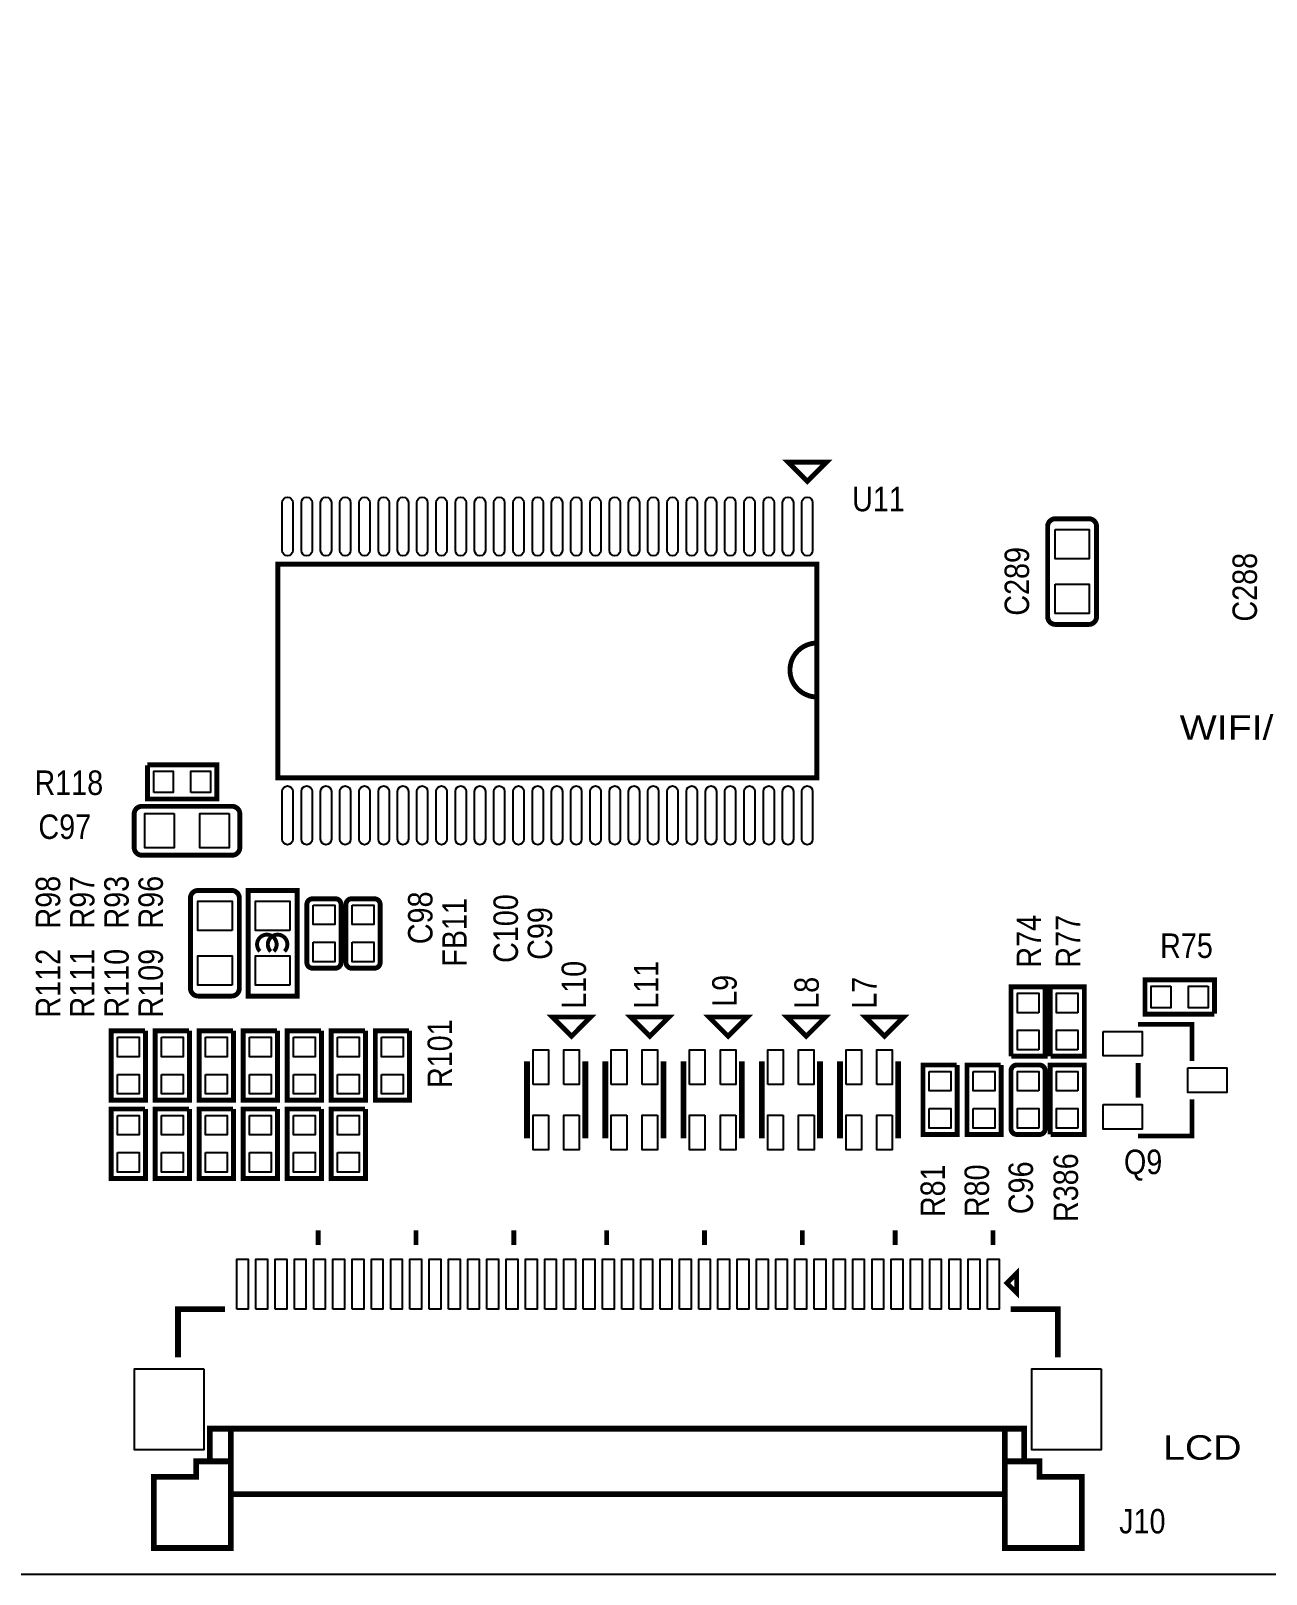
# Model space of a CAD drawing. Extents: x 0 to 228, y 0 to 175.
# Drawn here: x 112.53 to 144.61, y 0 to 40.08 of the extents above; entities that cross this region are included whole.
import ezdxf
from ezdxf.enums import TextEntityAlignment as Align

# ---------------------------------------------------------------- set-up
doc = ezdxf.new("R2010")
doc.units = 0
for name, color, linetype in [('BG_OUTLINE', 253, 'CONTINUOUS'), ('BG_SILKSCREEN_TOP', 85, 'CONTINUOUS'), ('PG_SILKSCREEN_TOP', 253, 'CONTINUOUS'), ('PIN_TOP', 142, 'CONTINUOUS'), ('RD_SILKSCREEN_TOP', 142, 'CONTINUOUS')]:
    doc.layers.add(name, color=color, linetype=linetype)

msp = doc.modelspace()

# ---------------------------------------------------------------- linework, layer by layer
at = {"layer": 'BG_OUTLINE'}
msp.add_lwpolyline([(3.048, 0), (224.952052, 0, 0.414214), (228.000052, 3.048), (228.000052, 168.95191, 0.414217), (224.952052, 171.99991), (3.048, 171.99991, 0.414214), (0, 168.95191), (0, 3.048, 0.414214), (3.048, 0)], format="xyb", dxfattribs=at)
at = {"layer": 'PG_SILKSCREEN_TOP'}
for points, const_width in [([(133.19506, 28.879038), (132.195062, 28.879038), (132.694934, 28.378912), (133.19506, 28.879038)], 0.127), ([(132.945124, 26.028904), (132.945124, 20.678902), (118.944898, 20.678902), (118.944898, 26.229056), (132.945124, 26.229056), (132.945124, 26.028904)], 0.127), ([(115.557046, 21.017992), (117.360954, 21.017992), (117.360954, 20.130008), (115.557046, 20.130008), (115.557046, 21.006054)], 0.127), ([(118.509034, 15.011908), (118.175024, 15.011908), (118.175024, 15.329916), (118.175024, 17.755108), (119.445024, 17.755108), (119.445024, 15.011908), (118.50497, 15.011908)], 0.127), ([(137.986008, 13.449046), (137.986008, 15.252954), (138.873992, 15.252954), (138.873992, 13.449046), (137.997946, 13.449046)], 0.127), ([(139.002008, 13.449046), (139.002008, 15.252954), (139.889992, 15.252954), (139.889992, 13.449046), (139.013946, 13.449046)], 0.127), ([(143.268954, 14.542008), (141.465046, 14.542008), (141.465046, 15.431008), (143.268954, 15.431008), (143.268954, 14.553946)], 0.127), ([(126.073408, 14.46911), (127.073406, 14.46911), (126.573534, 13.968984), (126.073408, 14.46911)], 0.127), ([(128.105408, 14.46911), (129.105406, 14.46911), (128.605534, 13.968984), (128.105408, 14.46911)], 0.127), ([(130.137408, 14.46911), (131.137406, 14.46911), (130.637534, 13.968984), (130.137408, 14.46911)], 0.127), ([(132.169408, 14.46911), (133.169406, 14.46911), (132.669534, 13.968984), (132.169408, 14.46911)], 0.127), ([(134.201408, 14.46911), (135.201406, 14.46911), (134.701534, 13.968984), (134.201408, 14.46911)], 0.127), ([(115.505992, 14.109954), (115.505992, 12.306046), (114.618008, 12.306046), (114.618008, 14.109954), (115.494054, 14.109954)], 0.127), ([(116.650008, 14.109954), (116.650008, 12.306046), (115.761008, 12.306046), (115.761008, 14.109954), (116.637054, 14.109954)], 0.127), ([(117.791992, 14.109954), (117.791992, 12.306046), (116.904008, 12.306046), (116.904008, 14.109954), (117.780054, 14.109954)], 0.127), ([(118.936008, 14.109954), (118.936008, 12.306046), (118.045992, 12.306046), (118.045992, 14.109954), (118.923054, 14.109954)], 0.127), ([(120.077992, 14.109954), (120.077992, 12.306046), (119.190008, 12.306046), (119.190008, 14.109954), (120.066054, 14.109954)], 0.127), ([(121.222008, 14.109954), (121.222008, 12.306046), (120.331992, 12.306046), (120.331992, 14.109954), (121.209054, 14.109954)], 0.127), ([(122.365008, 14.109954), (122.365008, 12.306046), (121.476008, 12.306046), (121.476008, 14.109954), (122.352054, 14.109954)], 0.127), ([(142.686024, 13.327126), (142.686024, 14.277086), (141.285976, 14.277086)], 0.127), ([(125.417072, 13.318998), (125.417072, 11.319002)], 0.150114), ([(126.929896, 13.318998), (126.929896, 11.319002)], 0.150114), ([(127.449072, 13.318998), (127.449072, 11.319002)], 0.150114), ([(128.961896, 13.318998), (128.961896, 11.319002)], 0.150114), ([(129.481072, 13.318998), (129.481072, 11.319002)], 0.150114), ([(130.993896, 13.318998), (130.993896, 11.319002)], 0.150114), ([(131.513072, 13.318998), (131.513072, 11.319002)], 0.150114), ([(133.025896, 13.318998), (133.025896, 11.319002)], 0.150114), ([(133.545072, 13.318998), (133.545072, 11.319002)], 0.150114), ([(135.057896, 13.318998), (135.057896, 11.319002)], 0.150114), ([(136.587992, 13.220954), (136.587992, 11.417046), (135.700008, 11.417046), (135.700008, 13.220954), (136.576054, 13.220954)], 0.127), ([(137.732008, 13.220954), (137.732008, 11.417046), (136.841992, 11.417046), (136.841992, 13.220954), (137.719054, 13.220954)], 0.127), ([(139.002008, 11.417046), (139.002008, 13.220954), (139.889992, 13.220954), (139.889992, 11.417046), (139.013946, 11.417046)], 0.127), ([(141.285976, 13.277088), (141.285976, 12.376912)], 0.127), ([(115.505992, 12.077954), (115.505992, 10.274046), (114.618008, 10.274046), (114.618008, 12.077954), (115.494054, 12.077954)], 0.127), ([(116.650008, 12.077954), (116.650008, 10.274046), (115.761008, 10.274046), (115.761008, 12.077954), (116.637054, 12.077954)], 0.127), ([(117.791992, 12.077954), (117.791992, 10.274046), (116.904008, 10.274046), (116.904008, 12.077954), (117.780054, 12.077954)], 0.127), ([(118.936008, 12.077954), (118.936008, 10.274046), (118.045992, 10.274046), (118.045992, 12.077954), (118.923054, 12.077954)], 0.127), ([(120.077992, 12.077954), (120.077992, 10.274046), (119.190008, 10.274046), (119.190008, 12.077954), (120.066054, 12.077954)], 0.127), ([(121.222008, 12.077954), (121.222008, 10.274046), (120.331992, 10.274046), (120.331992, 12.077954), (121.209054, 12.077954)], 0.127), ([(142.686024, 12.326874), (142.686024, 11.376914), (141.285976, 11.376914)], 0.127), ([(119.992902, 8.545068), (119.992902, 8.926068)], 0.127), ([(122.532902, 8.545068), (122.532902, 8.926068)], 0.127), ([(125.072902, 8.545068), (125.072902, 8.926068)], 0.127), ([(127.485902, 8.545068), (127.485902, 8.926068)], 0.127), ([(130.025902, 8.545068), (130.025902, 8.926068)], 0.127), ([(132.565902, 8.545068), (132.565902, 8.926068)], 0.127), ([(134.978902, 8.545068), (134.978902, 8.926068)], 0.127), ([(137.518902, 8.545068), (137.518902, 8.926068)], 0.127), ([(138.13409, 7.558024), (138.13409, 7.304024), (137.88009, 7.558024), (138.13409, 7.812024), (138.13409, 7.431024)], 0.127), ([(117.576092, 6.879082), (116.35105, 6.879082), (116.35105, 5.629148)], 0.150114), ([(137.975848, 6.879082), (139.20089, 6.879082), (139.20089, 5.629148)], 0.150114), ([(137.825988, 2.929128), (137.825988, 3.779012), (117.176042, 3.779012), (117.176042, 2.929128)], 0.150114), ([(117.725952, 2.929128), (117.725952, 3.779012)], 0.150114), ([(137.825988, 3.779012), (138.32586, 3.779012), (138.32586, 2.929128)], 0.150114), ([(116.82603, 2.929128), (116.82603, 2.529078), (115.725956, 2.529078), (115.725956, 0.678942), (117.725952, 0.678942), (117.725952, 2.929128), (116.82603, 2.929128)], 0.150114), ([(139.825984, 2.529078), (139.825984, 0.678942), (137.825988, 0.678942), (137.825988, 2.929128), (138.72591, 2.929128), (138.72591, 2.529078), (139.825984, 2.529078)], 0.150114), ([(137.825988, 2.07899), (117.725952, 2.07899)], 0.150114)]:
    msp.add_lwpolyline(points, dxfattribs=dict(at, const_width=const_width))
for points, const_width in [([(140.208, 27.206956), (140.208, 24.863044, -0.414181), (140.008102, 24.662892), (139.137898, 24.662892, -0.414181), (138.938, 24.863044), (138.938, 27.206956, -0.414181), (139.137898, 27.407108), (140.008102, 27.407108, -0.414181), (140.208, 27.206956)], 0.127), ([(132.945124, 24.179022, 1), (132.945124, 22.778974)], 0.127), ([(117.757956, 18.669), (115.414044, 18.669, -0.4138), (115.213892, 18.868898), (115.213892, 19.739102, -0.41379), (115.414044, 19.939), (117.757956, 19.939, -0.413782), (117.958108, 19.739102), (117.958108, 18.868898, -0.413792), (117.757956, 18.669)], 0.127), ([(116.6749, 15.21206), (116.6749, 17.554956, -0.414842), (116.875052, 17.755108), (117.745002, 17.755108, -0.41468), (117.9449, 17.554956), (117.9449, 15.21206, -0.414104), (117.745002, 15.011908), (116.875052, 15.011908, -0.414266), (116.6749, 15.21206)], 0.127), ([(120.587008, 17.389094), (120.587008, 16.839946), (120.587008, 16.434054), (120.587008, 15.884906, -0.415157), (120.435878, 15.735046), (119.848122, 15.735046, -0.414492), (119.698008, 15.884906), (119.698008, 17.389094, -0.414492), (119.848122, 17.538954), (120.435878, 17.538954, -0.415157), (120.587008, 17.389094)], 0.127), ([(121.601992, 17.389094), (121.601992, 16.839946), (121.601992, 16.434054), (121.601992, 15.884906, -0.414492), (121.451878, 15.735046), (120.864122, 15.735046, -0.414492), (120.714008, 15.884906), (120.714008, 17.389094, -0.414492), (120.864122, 17.538954), (121.451878, 17.538954, -0.414492), (121.601992, 17.389094)], 0.127), ([(118.480078, 16.172942, -2.414473), (118.83898, 16.172942)], 0.102108), ([(118.75897, 16.172942, -2.412864), (119.118126, 16.172942)], 0.102108), ([(137.986008, 11.566906), (137.986008, 12.116054), (137.986008, 12.521946), (137.986008, 13.071094, -0.414492), (138.136122, 13.220954), (138.723878, 13.220954, -0.414492), (138.873992, 13.071094), (138.873992, 11.566906, -0.414492), (138.723878, 11.417046), (138.136122, 11.417046, -0.414492), (137.986008, 11.566906)], 0.127)]:
    msp.add_lwpolyline(points, format="xyb", dxfattribs=dict(at, const_width=const_width))
at = {"layer": 'PIN_TOP'}
for points in [[(119.33428, 27.827478), (119.33428, 26.58237, -1), (119.055388, 26.58237), (119.055388, 27.827478, -1)], [(119.834406, 27.827478), (119.834406, 26.58237, -1), (119.555514, 26.58237), (119.555514, 27.827478, -1)], [(120.334278, 27.827478), (120.334278, 26.58237, -1), (120.055386, 26.58237), (120.055386, 27.827478, -1)], [(120.834404, 27.827478), (120.834404, 26.58237, -1), (120.555512, 26.58237), (120.555512, 27.827478, -1)], [(121.334276, 27.827478), (121.334276, 26.58237, -1), (121.055384, 26.58237), (121.055384, 27.827478, -1)], [(121.834402, 27.827478), (121.834402, 26.58237, -1), (121.55551, 26.58237), (121.55551, 27.827478, -1)], [(122.334274, 27.827478), (122.334274, 26.58237, -1), (122.055382, 26.58237), (122.055382, 27.827478, -1)], [(122.8344, 27.827478), (122.8344, 26.58237, -1), (122.555508, 26.58237), (122.555508, 27.827478, -1)], [(123.334272, 27.827478), (123.334272, 26.58237, -1), (123.05538, 26.58237), (123.05538, 27.827478, -1)], [(123.834398, 27.827478), (123.834398, 26.58237, -1), (123.555506, 26.58237), (123.555506, 27.827478, -1)], [(124.33427, 27.827478), (124.33427, 26.58237, -1), (124.055378, 26.58237), (124.055378, 27.827478, -1)], [(124.834396, 27.827478), (124.834396, 26.58237, -1), (124.555504, 26.58237), (124.555504, 27.827478, -1)], [(125.334268, 27.827478), (125.334268, 26.58237, -1), (125.055376, 26.58237), (125.055376, 27.827478, -1)], [(125.834394, 27.827478), (125.834394, 26.58237, -1), (125.555502, 26.58237), (125.555502, 27.827478, -1)], [(126.334266, 27.827478), (126.334266, 26.58237, -1), (126.055374, 26.58237), (126.055374, 27.827478, -1)], [(126.834392, 27.827478), (126.834392, 26.58237, -1), (126.5555, 26.58237), (126.5555, 27.827478, -1)], [(127.334264, 27.827478), (127.334264, 26.58237, -1), (127.055372, 26.58237), (127.055372, 27.827478, -1)], [(127.83439, 27.827478), (127.83439, 26.58237, -1), (127.555498, 26.58237), (127.555498, 27.827478, -1)], [(128.334262, 27.827478), (128.334262, 26.58237, -1), (128.05537, 26.58237), (128.05537, 27.827478, -1)], [(128.834388, 27.827478), (128.834388, 26.58237, -1), (128.555496, 26.58237), (128.555496, 27.827478, -1)], [(129.33426, 27.827478), (129.33426, 26.58237, -1), (129.055368, 26.58237), (129.055368, 27.827478, -1)], [(129.834386, 27.827478), (129.834386, 26.58237, -1), (129.555494, 26.58237), (129.555494, 27.827478, -1)], [(130.334258, 27.827478), (130.334258, 26.58237, -1), (130.055366, 26.58237), (130.055366, 27.827478, -1)], [(130.834384, 27.827478), (130.834384, 26.58237, -1), (130.555492, 26.58237), (130.555492, 27.827478, -1)], [(131.334256, 27.827478), (131.334256, 26.58237, -1), (131.055364, 26.58237), (131.055364, 27.827478, -1)], [(131.834382, 27.827478), (131.834382, 26.58237, -1), (131.55549, 26.58237), (131.55549, 27.827478, -1)], [(132.334254, 27.827478), (132.334254, 26.58237, -1), (132.055362, 26.58237), (132.055362, 27.827478, -1)], [(132.83438, 27.827478), (132.83438, 26.58237, -1), (132.555488, 26.58237), (132.555488, 27.827478, -1)], [(119.33428, 20.32762), (119.33428, 19.082512, -1), (119.055388, 19.082512), (119.055388, 20.32762, -1)], [(119.834406, 20.32762), (119.834406, 19.082512, -1), (119.555514, 19.082512), (119.555514, 20.32762, -1)], [(120.334278, 20.32762), (120.334278, 19.082512, -1), (120.055386, 19.082512), (120.055386, 20.32762, -1)], [(120.834404, 20.32762), (120.834404, 19.082512, -1), (120.555512, 19.082512), (120.555512, 20.32762, -1)], [(121.334276, 20.32762), (121.334276, 19.082512, -1), (121.055384, 19.082512), (121.055384, 20.32762, -1)], [(121.834402, 20.32762), (121.834402, 19.082512, -1), (121.55551, 19.082512), (121.55551, 20.32762, -1)], [(122.334274, 20.32762), (122.334274, 19.082512, -1), (122.055382, 19.082512), (122.055382, 20.32762, -1)], [(122.8344, 20.32762), (122.8344, 19.082512, -1), (122.555508, 19.082512), (122.555508, 20.32762, -1)], [(123.334272, 20.32762), (123.334272, 19.082512, -1), (123.05538, 19.082512), (123.05538, 20.32762, -1)], [(123.834398, 20.32762), (123.834398, 19.082512, -1), (123.555506, 19.082512), (123.555506, 20.32762, -1)], [(124.33427, 20.32762), (124.33427, 19.082512, -1), (124.055378, 19.082512), (124.055378, 20.32762, -1)], [(124.834396, 20.32762), (124.834396, 19.082512, -1), (124.555504, 19.082512), (124.555504, 20.32762, -1)], [(125.334268, 20.32762), (125.334268, 19.082512, -1), (125.055376, 19.082512), (125.055376, 20.32762, -1)], [(125.834394, 20.32762), (125.834394, 19.082512, -1), (125.555502, 19.082512), (125.555502, 20.32762, -1)], [(126.334266, 20.32762), (126.334266, 19.082512, -1), (126.055374, 19.082512), (126.055374, 20.32762, -1)], [(126.834392, 20.32762), (126.834392, 19.082512, -1), (126.5555, 19.082512), (126.5555, 20.32762, -1)], [(127.334264, 20.32762), (127.334264, 19.082512, -1), (127.055372, 19.082512), (127.055372, 20.32762, -1)], [(127.83439, 20.32762), (127.83439, 19.082512, -1), (127.555498, 19.082512), (127.555498, 20.32762, -1)], [(128.334262, 20.32762), (128.334262, 19.082512, -1), (128.05537, 19.082512), (128.05537, 20.32762, -1)], [(128.834388, 20.32762), (128.834388, 19.082512, -1), (128.555496, 19.082512), (128.555496, 20.32762, -1)], [(129.33426, 20.32762), (129.33426, 19.082512, -1), (129.055368, 19.082512), (129.055368, 20.32762, -1)], [(129.834386, 20.32762), (129.834386, 19.082512, -1), (129.555494, 19.082512), (129.555494, 20.32762, -1)], [(130.334258, 20.32762), (130.334258, 19.082512, -1), (130.055366, 19.082512), (130.055366, 20.32762, -1)], [(130.834384, 20.32762), (130.834384, 19.082512, -1), (130.555492, 19.082512), (130.555492, 20.32762, -1)], [(131.334256, 20.32762), (131.334256, 19.082512, -1), (131.055364, 19.082512), (131.055364, 20.32762, -1)], [(131.834382, 20.32762), (131.834382, 19.082512, -1), (131.55549, 19.082512), (131.55549, 20.32762, -1)], [(132.334254, 20.32762), (132.334254, 19.082512, -1), (132.055362, 19.082512), (132.055362, 20.32762, -1)], [(132.83438, 20.32762), (132.83438, 19.082512, -1), (132.555488, 19.082512), (132.555488, 20.32762, -1)]]:
    msp.add_lwpolyline(points, format="xyb", close=True, dxfattribs=at)
for points in [[(139.1285, 27.126946), (140.0175, 27.126946), (140.0175, 26.364946), (139.1285, 26.364946)], [(139.1285, 25.705054), (140.0175, 25.705054), (140.0175, 24.943054), (139.1285, 24.943054)], [(115.721892, 20.294346), (115.721892, 20.8534), (116.229892, 20.8534), (116.229892, 20.294346)], [(116.688108, 20.294346), (116.688108, 20.8534), (117.196108, 20.8534), (117.196108, 20.294346)], [(116.256054, 19.7485), (116.256054, 18.8595), (115.494054, 18.8595), (115.494054, 19.7485)], [(117.677946, 19.7485), (117.677946, 18.8595), (116.915946, 18.8595), (116.915946, 19.7485)], [(117.7544, 16.713962), (116.8654, 16.713962), (116.8654, 17.475962), (117.7544, 17.475962)], [(119.254524, 16.713962), (118.365524, 16.713962), (118.365524, 17.475962), (119.254524, 17.475962)], [(119.862473, 17.374108), (120.421527, 17.374108), (120.421527, 16.866108), (119.862473, 16.866108)], [(120.878473, 17.374108), (121.437527, 17.374108), (121.437527, 16.866108), (120.878473, 16.866108)], [(117.7544, 15.29207), (116.8654, 15.29207), (116.8654, 16.05407), (117.7544, 16.05407)], [(119.254524, 15.29207), (118.365524, 15.29207), (118.365524, 16.05407), (119.254524, 16.05407)], [(119.862473, 16.407892), (120.421527, 16.407892), (120.421527, 15.899892), (119.862473, 15.899892)], [(120.878473, 16.407892), (121.437527, 16.407892), (121.437527, 15.899892), (120.878473, 15.899892)], [(142.137892, 15.265527), (142.137892, 14.706473), (141.629892, 14.706473), (141.629892, 15.265527)], [(143.104108, 15.265527), (143.104108, 14.706473), (142.596108, 14.706473), (142.596108, 15.265527)], [(138.709527, 14.580108), (138.150473, 14.580108), (138.150473, 15.088108), (138.709527, 15.088108)], [(139.725527, 14.580108), (139.166473, 14.580108), (139.166473, 15.088108), (139.725527, 15.088108)], [(138.709527, 13.613892), (138.150473, 13.613892), (138.150473, 14.121892), (138.709527, 14.121892)], [(139.725527, 13.613892), (139.166473, 13.613892), (139.166473, 14.121892), (139.725527, 14.121892)], [(140.377926, 14.09446), (141.393926, 14.09446), (141.393926, 13.45946), (140.377926, 13.45946)], [(114.782473, 13.945108), (115.341527, 13.945108), (115.341527, 13.437108), (114.782473, 13.437108)], [(115.925473, 13.945108), (116.484527, 13.945108), (116.484527, 13.437108), (115.925473, 13.437108)], [(117.068473, 13.945108), (117.627527, 13.945108), (117.627527, 13.437108), (117.068473, 13.437108)], [(118.211473, 13.945108), (118.770527, 13.945108), (118.770527, 13.437108), (118.211473, 13.437108)], [(119.354473, 13.945108), (119.913527, 13.945108), (119.913527, 13.437108), (119.354473, 13.437108)], [(120.497473, 13.945108), (121.056527, 13.945108), (121.056527, 13.437108), (120.497473, 13.437108)], [(121.640473, 13.945108), (122.199527, 13.945108), (122.199527, 13.437108), (121.640473, 13.437108)], [(125.573282, 12.718796), (125.573282, 13.618718), (125.973332, 13.618718), (125.973332, 12.718796)], [(126.373382, 12.718796), (126.373382, 13.618718), (126.773432, 13.618718), (126.773432, 12.718796)], [(127.605282, 12.718796), (127.605282, 13.618718), (128.005332, 13.618718), (128.005332, 12.718796)], [(128.405382, 12.718796), (128.405382, 13.618718), (128.805432, 13.618718), (128.805432, 12.718796)], [(129.637282, 12.718796), (129.637282, 13.618718), (130.037332, 13.618718), (130.037332, 12.718796)], [(130.437382, 12.718796), (130.437382, 13.618718), (130.837432, 13.618718), (130.837432, 12.718796)], [(131.669282, 12.718796), (131.669282, 13.618718), (132.069332, 13.618718), (132.069332, 12.718796)], [(132.469382, 12.718796), (132.469382, 13.618718), (132.869432, 13.618718), (132.869432, 12.718796)], [(133.701282, 12.718796), (133.701282, 13.618718), (134.101332, 13.618718), (134.101332, 12.718796)], [(134.501382, 12.718796), (134.501382, 13.618718), (134.901432, 13.618718), (134.901432, 12.718796)], [(114.782473, 12.978892), (115.341527, 12.978892), (115.341527, 12.470892), (114.782473, 12.470892)], [(115.925473, 12.978892), (116.484527, 12.978892), (116.484527, 12.470892), (115.925473, 12.470892)], [(117.068473, 12.978892), (117.627527, 12.978892), (117.627527, 12.470892), (117.068473, 12.470892)], [(118.211473, 12.978892), (118.770527, 12.978892), (118.770527, 12.470892), (118.211473, 12.470892)], [(119.354473, 12.978892), (119.913527, 12.978892), (119.913527, 12.470892), (119.354473, 12.470892)], [(120.497473, 12.978892), (121.056527, 12.978892), (121.056527, 12.470892), (120.497473, 12.470892)], [(121.640473, 12.978892), (122.199527, 12.978892), (122.199527, 12.470892), (121.640473, 12.470892)], [(135.864473, 13.056108), (136.423527, 13.056108), (136.423527, 12.548108), (135.864473, 12.548108)], [(137.007473, 13.056108), (137.566527, 13.056108), (137.566527, 12.548108), (137.007473, 12.548108)], [(138.709527, 12.548108), (138.150473, 12.548108), (138.150473, 13.056108), (138.709527, 13.056108)], [(139.725527, 12.548108), (139.166473, 12.548108), (139.166473, 13.056108), (139.725527, 13.056108)], [(142.578074, 13.1445), (143.594074, 13.1445), (143.594074, 12.5095), (142.578074, 12.5095)], [(135.864473, 12.089892), (136.423527, 12.089892), (136.423527, 11.581892), (135.864473, 11.581892)], [(137.007473, 12.089892), (137.566527, 12.089892), (137.566527, 11.581892), (137.007473, 11.581892)], [(138.709527, 11.581892), (138.150473, 11.581892), (138.150473, 12.089892), (138.709527, 12.089892)], [(139.725527, 11.581892), (139.166473, 11.581892), (139.166473, 12.089892), (139.725527, 12.089892)], [(140.377926, 12.19454), (141.393926, 12.19454), (141.393926, 11.55954), (140.377926, 11.55954)], [(114.782473, 11.913108), (115.341527, 11.913108), (115.341527, 11.405108), (114.782473, 11.405108)], [(115.925473, 11.913108), (116.484527, 11.913108), (116.484527, 11.405108), (115.925473, 11.405108)], [(117.068473, 11.913108), (117.627527, 11.913108), (117.627527, 11.405108), (117.068473, 11.405108)], [(118.211473, 11.913108), (118.770527, 11.913108), (118.770527, 11.405108), (118.211473, 11.405108)], [(119.354473, 11.913108), (119.913527, 11.913108), (119.913527, 11.405108), (119.354473, 11.405108)], [(120.497473, 11.913108), (121.056527, 11.913108), (121.056527, 11.405108), (120.497473, 11.405108)], [(125.973459, 11.919077), (125.973459, 11.019155), (125.573409, 11.019155), (125.573409, 11.919077)], [(126.773559, 11.919077), (126.773559, 11.019155), (126.373509, 11.019155), (126.373509, 11.919077)], [(128.005459, 11.919077), (128.005459, 11.019155), (127.605409, 11.019155), (127.605409, 11.919077)], [(128.805559, 11.919077), (128.805559, 11.019155), (128.405509, 11.019155), (128.405509, 11.919077)], [(130.037459, 11.919077), (130.037459, 11.019155), (129.637409, 11.019155), (129.637409, 11.919077)], [(130.837559, 11.919077), (130.837559, 11.019155), (130.437509, 11.019155), (130.437509, 11.919077)], [(132.069459, 11.919077), (132.069459, 11.019155), (131.669409, 11.019155), (131.669409, 11.919077)], [(132.869559, 11.919077), (132.869559, 11.019155), (132.469509, 11.019155), (132.469509, 11.919077)], [(134.101459, 11.919077), (134.101459, 11.019155), (133.701409, 11.019155), (133.701409, 11.919077)], [(134.901559, 11.919077), (134.901559, 11.019155), (134.501509, 11.019155), (134.501509, 11.919077)], [(114.782473, 10.946892), (115.341527, 10.946892), (115.341527, 10.438892), (114.782473, 10.438892)], [(115.925473, 10.946892), (116.484527, 10.946892), (116.484527, 10.438892), (115.925473, 10.438892)], [(117.068473, 10.946892), (117.627527, 10.946892), (117.627527, 10.438892), (117.068473, 10.438892)], [(118.211473, 10.946892), (118.770527, 10.946892), (118.770527, 10.438892), (118.211473, 10.438892)], [(119.354473, 10.946892), (119.913527, 10.946892), (119.913527, 10.438892), (119.354473, 10.438892)], [(120.497473, 10.946892), (121.056527, 10.946892), (121.056527, 10.438892), (120.497473, 10.438892)], [(117.875812, 6.879082), (117.875812, 8.179054), (118.175786, 8.179054), (118.175786, 6.879082)], [(118.375938, 6.879082), (118.375938, 8.179054), (118.675912, 8.179054), (118.675912, 6.879082)], [(118.87581, 6.879082), (118.87581, 8.179054), (119.175784, 8.179054), (119.175784, 6.879082)], [(119.375936, 6.879082), (119.375936, 8.179054), (119.67591, 8.179054), (119.67591, 6.879082)], [(119.875808, 6.879082), (119.875808, 8.179054), (120.175782, 8.179054), (120.175782, 6.879082)], [(120.375934, 6.879082), (120.375934, 8.179054), (120.675908, 8.179054), (120.675908, 6.879082)], [(120.875806, 6.879082), (120.875806, 8.179054), (121.17578, 8.179054), (121.17578, 6.879082)], [(121.375932, 6.879082), (121.375932, 8.179054), (121.675906, 8.179054), (121.675906, 6.879082)], [(121.875804, 6.879082), (121.875804, 8.179054), (122.175778, 8.179054), (122.175778, 6.879082)], [(122.37593, 6.879082), (122.37593, 8.179054), (122.675904, 8.179054), (122.675904, 6.879082)], [(122.875802, 6.879082), (122.875802, 8.179054), (123.175776, 8.179054), (123.175776, 6.879082)], [(123.375928, 6.879082), (123.375928, 8.179054), (123.675902, 8.179054), (123.675902, 6.879082)], [(123.8758, 6.879082), (123.8758, 8.179054), (124.175774, 8.179054), (124.175774, 6.879082)], [(124.375926, 6.879082), (124.375926, 8.179054), (124.6759, 8.179054), (124.6759, 6.879082)], [(124.875798, 6.879082), (124.875798, 8.179054), (125.175772, 8.179054), (125.175772, 6.879082)], [(125.375924, 6.879082), (125.375924, 8.179054), (125.675898, 8.179054), (125.675898, 6.879082)], [(125.875796, 6.879082), (125.875796, 8.179054), (126.17577, 8.179054), (126.17577, 6.879082)], [(126.375922, 6.879082), (126.375922, 8.179054), (126.675896, 8.179054), (126.675896, 6.879082)], [(126.875794, 6.879082), (126.875794, 8.179054), (127.175768, 8.179054), (127.175768, 6.879082)], [(127.37592, 6.879082), (127.37592, 8.179054), (127.675894, 8.179054), (127.675894, 6.879082)], [(127.875792, 6.879082), (127.875792, 8.179054), (128.175766, 8.179054), (128.175766, 6.879082)], [(128.375918, 6.879082), (128.375918, 8.179054), (128.675892, 8.179054), (128.675892, 6.879082)], [(128.87579, 6.879082), (128.87579, 8.179054), (129.175764, 8.179054), (129.175764, 6.879082)], [(129.375916, 6.879082), (129.375916, 8.179054), (129.67589, 8.179054), (129.67589, 6.879082)], [(129.875788, 6.879082), (129.875788, 8.179054), (130.175762, 8.179054), (130.175762, 6.879082)], [(130.375914, 6.879082), (130.375914, 8.179054), (130.675888, 8.179054), (130.675888, 6.879082)], [(130.875786, 6.879082), (130.875786, 8.179054), (131.17576, 8.179054), (131.17576, 6.879082)], [(131.375912, 6.879082), (131.375912, 8.179054), (131.675886, 8.179054), (131.675886, 6.879082)], [(131.875784, 6.879082), (131.875784, 8.179054), (132.175758, 8.179054), (132.175758, 6.879082)], [(132.37591, 6.879082), (132.37591, 8.179054), (132.675884, 8.179054), (132.675884, 6.879082)], [(132.875782, 6.879082), (132.875782, 8.179054), (133.175756, 8.179054), (133.175756, 6.879082)], [(133.375908, 6.879082), (133.375908, 8.179054), (133.675882, 8.179054), (133.675882, 6.879082)], [(133.87578, 6.879082), (133.87578, 8.179054), (134.175754, 8.179054), (134.175754, 6.879082)], [(134.375906, 6.879082), (134.375906, 8.179054), (134.67588, 8.179054), (134.67588, 6.879082)], [(134.875778, 6.879082), (134.875778, 8.179054), (135.175752, 8.179054), (135.175752, 6.879082)], [(135.375904, 6.879082), (135.375904, 8.179054), (135.675878, 8.179054), (135.675878, 6.879082)], [(135.875776, 6.879082), (135.875776, 8.179054), (136.17575, 8.179054), (136.17575, 6.879082)], [(136.375902, 6.879082), (136.375902, 8.179054), (136.675876, 8.179054), (136.675876, 6.879082)], [(136.875774, 6.879082), (136.875774, 8.179054), (137.175748, 8.179054), (137.175748, 6.879082)], [(137.3759, 6.879082), (137.3759, 8.179054), (137.675874, 8.179054), (137.675874, 6.879082)], [(117.026055, 5.329174), (117.026055, 3.229102), (115.225957, 3.229102), (115.225957, 5.329174)], [(140.325983, 5.329174), (140.325983, 3.229102), (138.525885, 3.229102), (138.525885, 5.329174)]]:
    msp.add_lwpolyline(points, close=True, dxfattribs=at)

# ---------------------------------------------------------------- texts
at = {"layer": 'BG_SILKSCREEN_TOP', "width": 1.2}
for s, p in [('WIFI/BT', (142.367, 21.6662)), ('LCD', (141.9352, 2.9718))]:
    msp.add_text(s, height=0.635, dxfattribs=at).set_placement(p)
at = {"layer": 'RD_SILKSCREEN_TOP', "width": 0.8784}
for s, p in [('U11', (133.859016, 27.60091)), ('R118', (112.625124, 20.23491)), ('R75', (141.859, 16.002)), ('Q9', (140.9192, 10.3886)), ('J10', (140.79601, 1.05791))]:
    msp.add_text(s, height=0.635, dxfattribs=at).set_placement(p)
for s, p in [('C289', (138.4554, 25.781)), ('C288', (144.3736, 25.6286)), ('C98', (122.9614, 17.0434)), ('C100', (125.18009, 16.764)), ('C99', (126.06909, 16.637)), ('C96', (138.557, 10.033))]:
    msp.add_text(s, height=0.635, rotation=90, dxfattribs=at).set_placement(p, align=Align.CENTER)
msp.add_text('C97', height=0.635, dxfattribs=at).set_placement((113.411, 19.09191), align=Align.CENTER)
for s, p in [('R98', (113.29289, 16.765016)), ('R97', (114.18189, 16.765016)), ('R93', (115.07089, 16.765016)), ('R96', (115.95989, 16.765016)), ('FB11', (123.8504, 15.7734)), ('R74', (138.76909, 15.749016)), ('R77', (139.78509, 15.749016)), ('R112', (113.29289, 14.454124)), ('R111', (114.18189, 14.454124)), ('R110', (115.07089, 14.454124)), ('R109', (115.95989, 14.454124)), ('L10', (126.9492, 14.6812)), ('L11', (128.8288, 14.6812)), ('L9', (130.8608, 14.732)), ('L8', (132.9944, 14.6812)), ('L7', (134.493, 14.6812)), ('R101', (123.4694, 12.6238)), ('R386', (139.7254, 9.144)), ('R81', (136.271, 9.271)), ('R80', (137.414, 9.271))]:
    msp.add_text(s, height=0.635, rotation=90, dxfattribs=at).set_placement(p)

doc.saveas('drawing.dxf')
